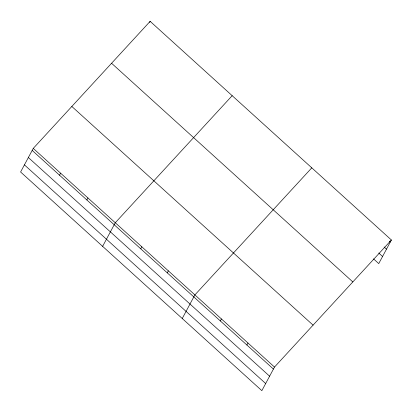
<?xml version="1.0" encoding="UTF-8"?>
<svg xmlns="http://www.w3.org/2000/svg" width="412" height="412" viewBox="0 0 412 412"><rect width="100%" height="100%" fill="white"/><g stroke="black" fill="none" stroke-linecap="round" stroke-linejoin="round"><path stroke-width="0.62" d="M33.254 148.397L20.6 172L261.852 390.664L274.505 367.061L391.4 240L150.148 21.336L33.254 148.397L274.505 367.061M59.519 175.188L60.595 173.179M149.613 22.341L150.148 21.336M86.86 199.969L87.936 197.961M102.624 246.345L115.278 222.743L232.177 95.682M140.739 248.807L141.816 246.798M167.277 272.857L168.353 270.849M182.238 318.502L194.891 294.904L311.786 167.844M220.353 320.963L221.429 318.955M246.891 345.019L247.967 343.011M391.4 240L378.746 263.603L373.535 258.88M389.376 241.154L390.324 242.009M384.133 246.989L386.502 249.136M378.777 253.04L382.568 256.475M111.575 63.268L352.827 281.932M71.832 106.466L313.079 325.135M32.177 150.406L273.429 369.07M28.356 157.533L269.608 376.197M24.421 164.872L265.668 383.536"/></g></svg>
